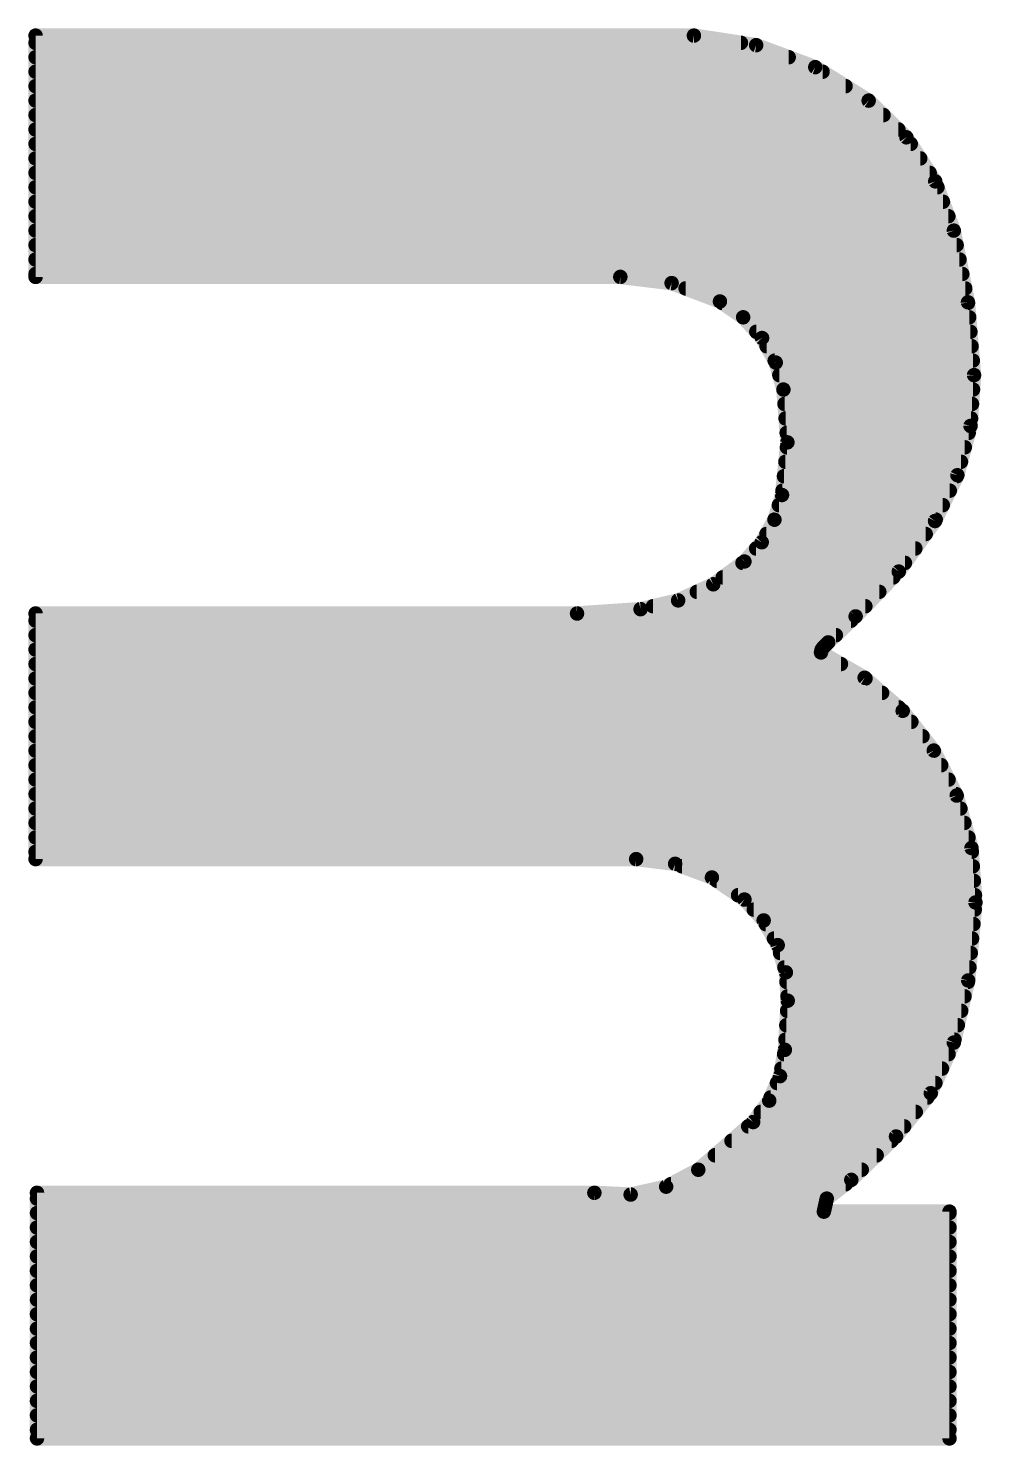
# Model space of a CAD drawing. Extents: x -22 to 85, y -18 to 35.
# Drawn here: x 19.99 to 21.669, y 22.883 to 25.375 of the extents above; entities that cross this region are included whole.
import ezdxf

# ---------------------------------------------------------------- set-up
doc = ezdxf.new("R2010")
doc.units = 0
doc.layers.add('22', color=53, linetype='CONTINUOUS')

msp = doc.modelspace()

# ---------------------------------------------------------------- linework, layer by layer
at = {"layer": '22', "const_width": 0.0127}
for points in [[(20.0025, 25.3683, 1), (20.0025, 25.3556)], [(20.0089, 25.3619, 1), (19.9962, 25.3619)], [(21.1617, 25.3682, 1), (21.1597, 25.3556)], [(21.1607, 25.3556, 1), (21.1607, 25.3683)], [(20.0025, 25.3556, 1), (20.0025, 25.3428)], [(21.2434, 25.3428, 1), (21.2434, 25.3556)], [(21.2725, 25.351, 1), (21.268, 25.3391)], [(21.2693, 25.3388, 1), (21.2712, 25.3513)], [(20.0025, 25.3302, 1), (20.0025, 25.3175)], [(21.3275, 25.3175, 1), (21.3275, 25.3302)], [(21.3775, 25.3118, 1), (21.3708, 25.3011)], [(21.3719, 25.3005, 1), (21.3764, 25.3124)], [(20.0025, 25.3048, 1), (20.0025, 25.292)], [(21.387, 25.292, 1), (21.387, 25.3048)], [(20.0025, 25.2794, 1), (20.0025, 25.2666)], [(21.4275, 25.2666, 1), (21.4275, 25.2794)], [(20.0025, 25.254, 1), (20.0025, 25.2413)], [(21.4725, 25.2522, 1), (21.4637, 25.243)], [(21.4647, 25.2422, 1), (21.4715, 25.253)], [(21.4681, 25.2413, 1), (21.4681, 25.254)], [(20.0025, 25.2286, 1), (20.0025, 25.2158)], [(21.4942, 25.2158, 1), (21.4942, 25.2286)], [(20.0025, 25.2032, 1), (20.0025, 25.1904)], [(21.5204, 25.1904, 1), (21.5204, 25.2032)], [(21.5398, 25.1866, 1), (21.5292, 25.1796)], [(21.5301, 25.1785, 1), (21.5389, 25.1876)], [(20.0025, 25.1778, 1), (20.0025, 25.1651)], [(21.5422, 25.1651, 1), (21.5422, 25.1778)], [(20.0025, 25.1524, 1), (20.0025, 25.1396)], [(21.5588, 25.1396, 1), (21.5588, 25.1524)], [(20.0025, 25.127, 1), (20.0025, 25.1142)], [(21.5754, 25.1142, 1), (21.5754, 25.127)], [(21.5912, 25.1079, 1), (21.5793, 25.1034)], [(20.0025, 25.1016, 1), (20.0025, 25.0889)], [(21.5799, 25.1022, 1), (21.5906, 25.1091)], [(21.5892, 25.0889, 1), (21.5892, 25.1016)], [(20.0025, 25.0762, 1), (20.0025, 25.0634)], [(21.5988, 25.0634, 1), (21.5988, 25.0762)], [(20.0025, 25.0508, 1), (20.0025, 25.038)], [(21.6083, 25.038, 1), (21.6083, 25.0508)], [(20.0025, 25.0254, 1), (20.0025, 25.0127)], [(21.6241, 25.0202, 1), (21.6117, 25.0178)], [(21.612, 25.0168, 1), (21.6238, 25.0212)], [(21.6179, 25.0127, 1), (21.6179, 25.0254)], [(20.0025, 25, 1), (20.0025, 24.9872)], [(21.6229, 24.9872, 1), (21.6229, 25)], [(20.0025, 24.9746, 1), (20.0025, 24.9618)], [(21.6279, 24.9618, 1), (21.6279, 24.9746)], [(20.0025, 24.9492, 1), (20.0025, 24.9365)], [(20.0025, 24.9441, 1), (20.0025, 24.9313)], [(19.9962, 24.9377, 1), (20.0089, 24.9377)], [(21.032, 24.944, 1), (21.0304, 24.9314)], [(21.0312, 24.9313, 1), (21.0312, 24.9441)], [(21.6329, 24.9365, 1), (21.6329, 24.9492)], [(21.1237, 24.9327, 1), (21.1192, 24.9208)], [(21.1207, 24.9204, 1), (21.1222, 24.9331)], [(21.1461, 24.9238, 1), (21.1461, 24.911)], [(21.638, 24.911, 1), (21.638, 24.9238)], [(21.2101, 24.8997, 1), (21.2029, 24.8893)], [(21.2102, 24.8984, 1), (21.2102, 24.8856)], [(21.2042, 24.8886, 1), (21.2088, 24.9004)], [(21.6491, 24.8935, 1), (21.6365, 24.8925)], [(21.6366, 24.8918, 1), (21.649, 24.8942)], [(21.6429, 24.8856, 1), (21.6429, 24.8984)], [(21.2473, 24.873, 1), (21.2473, 24.8603)], [(21.252, 24.8709, 1), (21.2426, 24.8624)], [(21.2437, 24.8614, 1), (21.2509, 24.8719)], [(21.645, 24.8603, 1), (21.645, 24.873)], [(21.2705, 24.8476, 1), (21.2705, 24.8348)], [(21.2861, 24.8333, 1), (21.275, 24.8271)], [(21.6471, 24.8348, 1), (21.6471, 24.8476)], [(21.2759, 24.8259, 1), (21.2853, 24.8345)], [(21.2886, 24.8222, 1), (21.2886, 24.8094)], [(21.6492, 24.8094, 1), (21.6492, 24.8222)], [(21.3028, 24.7968, 1), (21.3028, 24.7841)], [(21.3108, 24.7888, 1), (21.2985, 24.7853)], [(21.2991, 24.784, 1), (21.3102, 24.7902)], [(21.6514, 24.7841, 1), (21.6514, 24.7968)], [(21.311, 24.7714, 1), (21.311, 24.7586)], [(21.6598, 24.7646, 1), (21.6472, 24.7654)], [(21.6472, 24.7645, 1), (21.6598, 24.7655)], [(21.6535, 24.7586, 1), (21.6535, 24.7714)], [(21.3245, 24.7401, 1), (21.3119, 24.7391)], [(21.3182, 24.746, 1), (21.3182, 24.7333)], [(21.3121, 24.7379, 1), (21.3243, 24.7413)], [(21.6518, 24.7333, 1), (21.6518, 24.746)], [(21.3201, 24.7206, 1), (21.3201, 24.7079)], [(21.65, 24.7079, 1), (21.65, 24.7206)], [(21.322, 24.6952, 1), (21.322, 24.6824)], [(21.6483, 24.6824, 1), (21.6483, 24.6952)], [(21.3239, 24.6698, 1), (21.3239, 24.6571)], [(21.641, 24.676, 1), (21.6537, 24.6752)], [(21.6535, 24.674, 1), (21.6412, 24.6772)], [(21.6441, 24.6571, 1), (21.6441, 24.6698)], [(21.3243, 24.6444, 1), (21.3243, 24.6317)], [(21.3315, 24.6461, 1), (21.3188, 24.6474)], [(21.3188, 24.6463, 1), (21.3315, 24.6473)], [(21.6373, 24.6317, 1), (21.6373, 24.6444)], [(21.3217, 24.619, 1), (21.3217, 24.6062)], [(21.6305, 24.6062, 1), (21.6305, 24.619)], [(21.3191, 24.5936, 1), (21.3191, 24.5809)], [(21.6181, 24.5907, 1), (21.6303, 24.5874)], [(21.6299, 24.5862, 1), (21.6185, 24.5918)], [(21.6233, 24.5809, 1), (21.6233, 24.5936)], [(21.3165, 24.5682, 1), (21.3165, 24.5555)], [(21.6109, 24.5555, 1), (21.6109, 24.5682)], [(21.3102, 24.5428, 1), (21.3102, 24.53)], [(21.3094, 24.5548, 1), (21.322, 24.5536)], [(21.3218, 24.5523, 1), (21.3096, 24.5561)], [(21.5985, 24.53, 1), (21.5985, 24.5428)], [(21.2963, 24.5126, 1), (21.3084, 24.5089)], [(21.3025, 24.5174, 1), (21.3025, 24.5047)], [(21.3079, 24.5076, 1), (21.2968, 24.5138)], [(21.5901, 24.5048, 1), (21.5797, 24.5122)], [(21.5861, 24.5047, 1), (21.5861, 24.5174)], [(21.2882, 24.492, 1), (21.2882, 24.4793)], [(21.5685, 24.4793, 1), (21.5685, 24.492)], [(21.5792, 24.5113, 1), (21.5906, 24.5057)], [(21.2702, 24.4666, 1), (21.2702, 24.4538)], [(21.2745, 24.4743, 1), (21.2855, 24.468)], [(21.2847, 24.4669, 1), (21.2753, 24.4754)], [(21.5502, 24.4538, 1), (21.5502, 24.4666)], [(21.2462, 24.4412, 1), (21.2462, 24.4285)], [(21.2449, 24.4415, 1), (21.2543, 24.4331)], [(21.2533, 24.4322, 1), (21.2459, 24.4424)], [(21.532, 24.4285, 1), (21.532, 24.4412)], [(21.2114, 24.4158, 1), (21.2114, 24.4031)], [(21.5113, 24.4031, 1), (21.5113, 24.4158)], [(21.5159, 24.4233, 1), (21.5263, 24.4159)], [(21.5257, 24.4152, 1), (21.5165, 24.424)], [(21.1658, 24.3904, 1), (21.1658, 24.3776)], [(21.191, 24.4024, 1), (21.1985, 24.3921)], [(21.1974, 24.3915, 1), (21.1921, 24.403)], [(21.4868, 24.3776, 1), (21.4868, 24.3904)], [(21.0887, 24.365, 1), (21.0887, 24.3523)], [(21.1303, 24.3747, 1), (21.1356, 24.3632)], [(21.1344, 24.3627, 1), (21.1315, 24.3751)], [(21.4623, 24.3523, 1), (21.4623, 24.365)], [(20.0025, 24.3523, 1), (20.0025, 24.3395)], [(20.0025, 24.3396, 1), (20.0025, 24.3269)], [(20.0089, 24.3459, 1), (19.9962, 24.3459)], [(20.9546, 24.3522, 1), (20.9554, 24.3396)], [(20.955, 24.3395, 1), (20.955, 24.3523)], [(21.0654, 24.3597, 1), (21.0682, 24.3473)], [(21.0672, 24.3472, 1), (21.0664, 24.3598)], [(21.4372, 24.3269, 1), (21.4372, 24.3396)], [(21.4406, 24.3452, 1), (21.4498, 24.3364)], [(21.4496, 24.3362, 1), (21.4408, 24.3454)], [(20.0025, 24.3142, 1), (20.0025, 24.3014)], [(21.4104, 24.3014, 1), (21.4104, 24.3142)], [(20.0025, 24.2888, 1), (20.0025, 24.2761)], [(21.3915, 24.2808, 1), (21.379, 24.2832)], [(21.3834, 24.2905, 1), (21.3924, 24.2815)], [(21.3932, 24.2825, 1), (21.3826, 24.2895)], [(21.3855, 24.2761, 1), (21.3855, 24.2888)], [(21.3926, 24.2997, 1), (21.4014, 24.2905)], [(21.4015, 24.2906, 1), (21.3925, 24.2996)], [(20.0025, 24.2634, 1), (20.0025, 24.2507)], [(21.3875, 24.2828, 1), (21.3811, 24.2718)], [(21.3781, 24.2785, 1), (21.3905, 24.2761)], [(21.38, 24.2856, 1), (21.3905, 24.2785)], [(21.4194, 24.2507, 1), (21.4194, 24.2634)], [(21.4653, 24.2377, 1), (21.4569, 24.2281)], [(21.4579, 24.2274, 1), (21.4643, 24.2384)], [(20.0025, 24.238, 1), (20.0025, 24.2252)], [(21.4626, 24.2252, 1), (21.4626, 24.238)], [(20.0025, 24.2126, 1), (20.0025, 24.1999)], [(21.4918, 24.1999, 1), (21.4918, 24.2126)], [(20.0025, 24.1872, 1), (20.0025, 24.1745)], [(21.5211, 24.1745, 1), (21.5211, 24.1872)], [(21.533, 24.1787, 1), (21.523, 24.1708)], [(21.5239, 24.17, 1), (21.5322, 24.1795)], [(20.0025, 24.1618, 1), (20.0025, 24.149)], [(21.5432, 24.149, 1), (21.5432, 24.1618)], [(20.0025, 24.1364, 1), (20.0025, 24.1237)], [(21.563, 24.1237, 1), (21.563, 24.1364)], [(20.0025, 24.111, 1), (20.0025, 24.0983)], [(21.5883, 24.1078, 1), (21.577, 24.102)], [(21.5777, 24.101, 1), (21.5877, 24.1088)], [(21.5828, 24.0983, 1), (21.5828, 24.111)], [(20.0025, 24.0856, 1), (20.0025, 24.0728)], [(21.5958, 24.0728, 1), (21.5958, 24.0856)], [(20.0025, 24.0602, 1), (20.0025, 24.0475)], [(21.6088, 24.0475, 1), (21.6088, 24.0602)], [(20.0025, 24.0348, 1), (20.0025, 24.0221)], [(21.6291, 24.0276, 1), (21.6169, 24.0242)], [(21.6173, 24.023, 1), (21.6287, 24.0288)], [(21.6217, 24.0221, 1), (21.6217, 24.0348)], [(20.0025, 24.0094, 1), (20.0025, 23.9966)], [(21.6295, 23.9966, 1), (21.6295, 24.0094)], [(20.0025, 23.984, 1), (20.0025, 23.9713)], [(21.6366, 23.9713, 1), (21.6366, 23.984)], [(20.0025, 23.9586, 1), (20.0025, 23.9459)], [(21.6554, 23.934, 1), (21.6427, 23.9331)], [(21.6438, 23.9459, 1), (21.6438, 23.9586)], [(20.0025, 23.9332, 1), (20.0025, 23.9204)], [(20.0025, 23.9205, 1), (20.0025, 23.9078)], [(21.0599, 23.9204, 1), (21.0583, 23.9078)], [(21.0591, 23.9078, 1), (21.0591, 23.9205)], [(21.6429, 23.9319, 1), (21.6552, 23.9353)], [(21.6496, 23.9204, 1), (21.6496, 23.9332)], [(19.9962, 23.9141, 1), (20.0089, 23.9141)], [(21.1299, 23.9118, 1), (21.1255, 23.8999)], [(21.1269, 23.8996, 1), (21.1284, 23.9122)], [(21.1397, 23.9078, 1), (21.1397, 23.8951)], [(21.6514, 23.8951, 1), (21.6514, 23.9078)], [(21.196, 23.887, 1), (21.1888, 23.8765)], [(21.1902, 23.8758, 1), (21.1946, 23.8877)], [(21.2009, 23.8824, 1), (21.2009, 23.8697)], [(21.6532, 23.8697, 1), (21.6532, 23.8824)], [(21.2384, 23.857, 1), (21.2384, 23.8442)], [(21.2543, 23.8473, 1), (21.2449, 23.8387)], [(21.246, 23.8377, 1), (21.2532, 23.8483)], [(21.6623, 23.8373, 1), (21.6497, 23.8385)], [(21.6551, 23.8442, 1), (21.6551, 23.857)], [(21.266, 23.8316, 1), (21.266, 23.8189)], [(21.6497, 23.8374, 1), (21.6623, 23.8384)], [(21.6548, 23.8189, 1), (21.6548, 23.8316)], [(21.2889, 23.8094, 1), (21.2779, 23.8031)], [(21.2787, 23.8019, 1), (21.2881, 23.8105)], [(21.2871, 23.8062, 1), (21.2871, 23.7934)], [(21.6525, 23.7934, 1), (21.6525, 23.8062)], [(21.3015, 23.7808, 1), (21.3015, 23.768)], [(21.3142, 23.7647, 1), (21.302, 23.761)], [(21.3026, 23.7597, 1), (21.3136, 23.766)], [(21.6501, 23.768, 1), (21.6501, 23.7808)], [(21.3123, 23.7554, 1), (21.3123, 23.7427)], [(21.6478, 23.7427, 1), (21.6478, 23.7554)], [(21.3199, 23.73, 1), (21.3199, 23.7172)], [(21.3288, 23.7154, 1), (21.3162, 23.7146)], [(21.3164, 23.7132, 1), (21.3286, 23.7169)], [(21.6454, 23.7172, 1), (21.6454, 23.73)], [(21.3236, 23.7046, 1), (21.3236, 23.6918)], [(21.637, 23.7013, 1), (21.6496, 23.7001)], [(21.6495, 23.6993, 1), (21.6371, 23.7021)], [(21.6427, 23.6918, 1), (21.6427, 23.7046)], [(21.3253, 23.6792, 1), (21.3253, 23.6665)], [(21.3321, 23.6648, 1), (21.3195, 23.6656)], [(21.3195, 23.6648, 1), (21.3321, 23.6656)], [(21.6368, 23.6665, 1), (21.6368, 23.6792)], [(21.3248, 23.6538, 1), (21.3248, 23.641)], [(21.6309, 23.641, 1), (21.6309, 23.6538)], [(21.3233, 23.6284, 1), (21.3233, 23.6156)], [(21.625, 23.6156, 1), (21.625, 23.6284)], [(21.3218, 23.603, 1), (21.3218, 23.5903)], [(21.6117, 23.5929, 1), (21.6241, 23.5901)], [(21.6237, 23.5889, 1), (21.6121, 23.5941)], [(21.6191, 23.5903, 1), (21.6191, 23.603)], [(21.3194, 23.5776, 1), (21.3194, 23.5648)], [(21.3145, 23.5792, 1), (21.3271, 23.5784)], [(21.327, 23.5776, 1), (21.3146, 23.58)], [(21.6087, 23.5648, 1), (21.6087, 23.5776)], [(21.3146, 23.5522, 1), (21.3146, 23.5394)], [(21.5971, 23.5394, 1), (21.5971, 23.5522)], [(21.3068, 23.5268, 1), (21.3068, 23.5141)], [(21.3059, 23.5337, 1), (21.3184, 23.5314)], [(21.318, 23.53, 1), (21.3063, 23.5351)], [(21.5856, 23.5141, 1), (21.5856, 23.5268)], [(21.2874, 23.492, 1), (21.299, 23.4869)], [(21.2983, 23.4856, 1), (21.2881, 23.4933)], [(21.2956, 23.5014, 1), (21.2956, 23.4886)], [(21.5717, 23.5052, 1), (21.5832, 23.4999)], [(21.5714, 23.4886, 1), (21.5714, 23.5014)], [(21.5824, 23.4986, 1), (21.5725, 23.5065)], [(21.2783, 23.476, 1), (21.2783, 23.4632)], [(21.551, 23.4632, 1), (21.551, 23.476)], [(21.2562, 23.4506, 1), (21.2562, 23.4379)], [(21.2598, 23.4556, 1), (21.27, 23.448)], [(21.2691, 23.447, 1), (21.2607, 23.4566)], [(21.5306, 23.4379, 1), (21.5306, 23.4506)], [(21.2269, 23.4252, 1), (21.2269, 23.4124)], [(21.5084, 23.4124, 1), (21.5084, 23.4252)], [(21.5113, 23.4304, 1), (21.5213, 23.4224)], [(21.5207, 23.4218, 1), (21.5119, 23.431)], [(21.1976, 23.3998, 1), (21.1976, 23.387)], [(21.4822, 23.387, 1), (21.4822, 23.3998)], [(21.1684, 23.3744, 1), (21.1684, 23.3617)], [(21.1642, 23.3728, 1), (21.1726, 23.3632)], [(21.1714, 23.3624, 1), (21.1654, 23.3736)], [(21.456, 23.3617, 1), (21.456, 23.3744)], [(21.1089, 23.3438, 1), (21.1148, 23.3326)], [(21.1132, 23.332, 1), (21.1104, 23.3444)], [(21.1202, 23.349, 1), (21.1202, 23.3362)], [(21.4276, 23.3362, 1), (21.4276, 23.349)], [(21.4332, 23.3548, 1), (21.442, 23.3456)], [(21.4415, 23.3452, 1), (21.4337, 23.3552)], [(20.005, 23.3338, 1), (20.005, 23.321)], [(20.005, 23.3236, 1), (20.005, 23.3108)], [(20.0114, 23.3274, 1), (19.9987, 23.3274)], [(20.9858, 23.3337, 1), (20.9852, 23.3211)], [(20.9855, 23.321, 1), (20.9855, 23.3338)], [(21.048, 23.3305, 1), (21.0508, 23.3181)], [(21.0491, 23.318, 1), (21.0497, 23.3307)], [(21.3905, 23.3222, 1), (21.3983, 23.3122)], [(21.4006, 23.3158, 1), (21.3882, 23.3186)], [(21.3944, 23.3108, 1), (21.3944, 23.3236)], [(20.005, 23.2982, 1), (20.005, 23.2855)], [(21.3893, 23.3007, 1), (21.3893, 23.2879)], [(21.3831, 23.2957, 1), (21.3955, 23.2929)], [(21.6167, 23.2943, 1), (21.604, 23.2943)], [(21.6103, 23.2879, 1), (21.6103, 23.3007)], [(21.6103, 23.2855, 1), (21.6103, 23.2982)], [(20.005, 23.2728, 1), (20.005, 23.26)], [(21.6103, 23.26, 1), (21.6103, 23.2728)], [(20.005, 23.2474, 1), (20.005, 23.2346)], [(21.6103, 23.2346, 1), (21.6103, 23.2474)], [(20.005, 23.222, 1), (20.005, 23.2093)], [(21.6103, 23.2093, 1), (21.6103, 23.222)], [(20.005, 23.1966, 1), (20.005, 23.1838)], [(21.6103, 23.1838, 1), (21.6103, 23.1966)], [(20.005, 23.1712, 1), (20.005, 23.1584)], [(21.6103, 23.1584, 1), (21.6103, 23.1712)], [(20.005, 23.1458, 1), (20.005, 23.1331)], [(21.6103, 23.1331, 1), (21.6103, 23.1458)], [(20.005, 23.1204, 1), (20.005, 23.1076)], [(21.6103, 23.1076, 1), (21.6103, 23.1204)], [(20.005, 23.095, 1), (20.005, 23.0822)], [(21.6103, 23.0822, 1), (21.6103, 23.095)], [(20.005, 23.0696, 1), (20.005, 23.0569)], [(21.6103, 23.0569, 1), (21.6103, 23.0696)], [(20.005, 23.0442, 1), (20.005, 23.0314)], [(21.6103, 23.0314, 1), (21.6103, 23.0442)], [(20.005, 23.0188, 1), (20.005, 23.006)], [(21.6103, 23.006, 1), (21.6103, 23.0188)], [(20.005, 22.9934, 1), (20.005, 22.9807)], [(21.6103, 22.9807, 1), (21.6103, 22.9934)], [(20.005, 22.968, 1), (20.005, 22.9552)], [(21.6103, 22.9552, 1), (21.6103, 22.968)], [(20.005, 22.9426, 1), (20.005, 22.9298)], [(21.6103, 22.9298, 1), (21.6103, 22.9426)], [(20.005, 22.9172, 1), (20.005, 22.9045)], [(20.005, 22.902, 1), (20.005, 22.8893)], [(19.9987, 22.8956, 1), (20.0114, 22.8956)], [(21.604, 22.8956, 1), (21.6167, 22.8956)], [(21.6103, 22.9045, 1), (21.6103, 22.9172)], [(21.6103, 22.8893, 1), (21.6103, 22.902)]]:
    msp.add_lwpolyline(points, format="xyb", dxfattribs=at)
at = {"layer": '22', "const_width": 0.0254}
for points in [[(21.1607, 25.3619), (20.0025, 25.3619)], [(20.0025, 25.3619), (20.0025, 24.9377)], [(21.2703, 25.3451), (21.1607, 25.3619)], [(20.0025, 25.3492), (21.2434, 25.3492)], [(21.3742, 25.3064), (21.2703, 25.3451)], [(20.0025, 25.3238), (21.3275, 25.3238)], [(21.4681, 25.2476), (21.3742, 25.3064)], [(20.0025, 25.2984), (21.387, 25.2984)], [(20.0025, 25.273), (21.4275, 25.273)], [(20.0025, 25.2476), (21.4681, 25.2476)], [(21.5345, 25.1831), (21.4681, 25.2476)], [(20.0025, 25.2222), (21.4942, 25.2222)], [(20.0025, 25.1968), (21.5204, 25.1968)], [(21.5852, 25.1056), (21.5345, 25.1831)], [(20.0025, 25.1714), (21.5422, 25.1714)], [(20.0025, 25.146), (21.5588, 25.146)], [(20.0025, 25.1206), (21.5754, 25.1206)], [(21.6179, 25.019), (21.5852, 25.1056)], [(20.0025, 25.0952), (21.5892, 25.0952)], [(20.0025, 25.0698), (21.5988, 25.0698)], [(20.0025, 25.0444), (21.6083, 25.0444)], [(20.0025, 25.019), (21.6179, 25.019)], [(21.6428, 24.893), (21.6179, 25.019)], [(20.0025, 24.9936), (21.6229, 24.9936)], [(20.0025, 24.9682), (21.6279, 24.9682)], [(20.0025, 24.9428), (21.6329, 24.9428)], [(20.0025, 24.9377), (21.0312, 24.9377)], [(21.0312, 24.9377), (21.1215, 24.9267)], [(21.1215, 24.9267), (21.2065, 24.8945)], [(21.1461, 24.9174), (21.638, 24.9174)], [(21.2065, 24.8945), (21.2473, 24.8667)], [(21.2102, 24.892), (21.6429, 24.892)], [(21.6535, 24.765), (21.6428, 24.893)], [(21.2473, 24.8667), (21.2806, 24.8302)], [(21.2473, 24.8666), (21.645, 24.8666)], [(21.2705, 24.8412), (21.6471, 24.8412)], [(21.2806, 24.8302), (21.3047, 24.7871)], [(21.2886, 24.8158), (21.6492, 24.8158)], [(21.3028, 24.7904), (21.6514, 24.7904)], [(21.3047, 24.7871), (21.3182, 24.7396)], [(21.311, 24.765), (21.6535, 24.765)], [(21.6474, 24.6756), (21.6535, 24.765)], [(21.3182, 24.7396), (21.3252, 24.6468)], [(21.3182, 24.7396), (21.6518, 24.7396)], [(21.3201, 24.7142), (21.65, 24.7142)], [(21.322, 24.6888), (21.6483, 24.6888)], [(21.3239, 24.6634), (21.6441, 24.6634)], [(21.6242, 24.589), (21.6474, 24.6756)], [(21.3252, 24.6468), (21.3157, 24.5542)], [(21.3243, 24.638), (21.6373, 24.638)], [(21.3217, 24.6126), (21.6305, 24.6126)], [(21.3191, 24.5872), (21.6233, 24.5872)], [(21.5849, 24.5085), (21.6242, 24.589)], [(21.3165, 24.5618), (21.6109, 24.5618)], [(21.3157, 24.5542), (21.3024, 24.5107)], [(21.3102, 24.5364), (21.5985, 24.5364)], [(21.3024, 24.5107), (21.28, 24.4711)], [(21.3025, 24.511), (21.5861, 24.511)], [(21.5211, 24.4196), (21.5849, 24.5085)], [(21.2882, 24.4856), (21.5685, 24.4856)], [(21.28, 24.4711), (21.2496, 24.4373)], [(21.2702, 24.4602), (21.5502, 24.4602)], [(21.2496, 24.4373), (21.1947, 24.3972)], [(21.2462, 24.4348), (21.532, 24.4348)], [(21.2114, 24.4094), (21.5113, 24.4094)], [(21.4452, 24.3408), (21.5211, 24.4196)], [(21.1947, 24.3972), (21.133, 24.3689)], [(21.1658, 24.384), (21.4868, 24.384)], [(21.133, 24.3689), (21.0668, 24.3535)], [(21.0887, 24.3586), (21.4623, 24.3586)], [(20.955, 24.3459), (20.0025, 24.3459)], [(20.0025, 24.3459), (20.0025, 23.9141)], [(20.0025, 24.3332), (21.4372, 24.3332)], [(21.0668, 24.3535), (20.955, 24.3459)], [(21.397, 24.2951), (21.4452, 24.3408)], [(20.0025, 24.3078), (21.4104, 24.3078)], [(20.0025, 24.2824), (21.3855, 24.2824)], [(21.3843, 24.2773), (21.3852, 24.282)], [(21.3852, 24.282), (21.3879, 24.286)], [(21.3879, 24.286), (21.397, 24.2951)], [(20.0025, 24.257), (21.4194, 24.257)], [(21.4611, 24.2329), (21.3843, 24.2773)], [(21.528, 24.1747), (21.4611, 24.2329)], [(20.0025, 24.2316), (21.4626, 24.2316)], [(20.0025, 24.2062), (21.4918, 24.2062)], [(20.0025, 24.1808), (21.5211, 24.1808)], [(21.5827, 24.1049), (21.528, 24.1747)], [(20.0025, 24.1554), (21.5432, 24.1554)], [(20.0025, 24.13), (21.563, 24.13)], [(20.0025, 24.1046), (21.5828, 24.1046)], [(21.623, 24.0259), (21.5827, 24.1049)], [(20.0025, 24.0792), (21.5958, 24.0792)], [(20.0025, 24.0538), (21.6088, 24.0538)], [(20.0025, 24.0284), (21.6217, 24.0284)], [(21.6491, 23.9336), (21.623, 24.0259)], [(20.0025, 24.003), (21.6295, 24.003)], [(20.0025, 23.9776), (21.6366, 23.9776)], [(20.0025, 23.9522), (21.6438, 23.9522)], [(21.656, 23.8379), (21.6491, 23.9336)], [(20.0025, 23.9268), (21.6496, 23.9268)], [(20.0025, 23.9141), (21.0591, 23.9141)], [(21.0591, 23.9141), (21.1277, 23.9059)], [(21.1277, 23.9059), (21.1924, 23.8817)], [(21.1397, 23.9014), (21.6514, 23.9014)], [(21.1924, 23.8817), (21.2496, 23.843)], [(21.2009, 23.876), (21.6532, 23.876)], [(21.2384, 23.8506), (21.6551, 23.8506)], [(21.2496, 23.843), (21.2834, 23.8062)], [(21.6433, 23.7007), (21.656, 23.8379)], [(21.266, 23.8252), (21.6548, 23.8252)], [(21.2834, 23.8062), (21.3081, 23.7629)], [(21.2871, 23.7998), (21.6525, 23.7998)], [(21.3015, 23.7744), (21.6501, 23.7744)], [(21.3081, 23.7629), (21.3225, 23.715)], [(21.3123, 23.749), (21.6478, 23.749)], [(21.3199, 23.7236), (21.6454, 23.7236)], [(21.3225, 23.715), (21.3258, 23.6652)], [(21.3236, 23.6982), (21.6427, 23.6982)], [(21.6179, 23.5915), (21.6433, 23.7007)], [(21.3258, 23.6652), (21.3208, 23.5788)], [(21.3253, 23.6728), (21.6368, 23.6728)], [(21.3248, 23.6474), (21.6309, 23.6474)], [(21.3233, 23.622), (21.625, 23.622)], [(21.3218, 23.5966), (21.6191, 23.5966)], [(21.5775, 23.5026), (21.6179, 23.5915)], [(21.3208, 23.5788), (21.3121, 23.5325)], [(21.3194, 23.5712), (21.6087, 23.5712)], [(21.3146, 23.5458), (21.5971, 23.5458)], [(21.3121, 23.5325), (21.2932, 23.4894)], [(21.3068, 23.5204), (21.5856, 23.5204)], [(21.2932, 23.4894), (21.2649, 23.4518)], [(21.2956, 23.495), (21.5714, 23.495)], [(21.5163, 23.4264), (21.5775, 23.5026)], [(21.2783, 23.4696), (21.551, 23.4696)], [(21.2649, 23.4518), (21.1684, 23.368)], [(21.2562, 23.4442), (21.5306, 23.4442)], [(21.2269, 23.4188), (21.5084, 23.4188)], [(21.4376, 23.3502), (21.5163, 23.4264)], [(21.1976, 23.3934), (21.4822, 23.3934)], [(21.1684, 23.368), (21.1118, 23.3382)], [(21.1684, 23.368), (21.456, 23.368)], [(21.1118, 23.3382), (21.0494, 23.3243)], [(21.1202, 23.3426), (21.4276, 23.3426)], [(21.3944, 23.3172), (21.4376, 23.3502)], [(20.9855, 23.3274), (20.005, 23.3274)], [(20.005, 23.3274), (20.005, 22.8956)], [(20.005, 23.3172), (21.3944, 23.3172)], [(21.0494, 23.3243), (20.9855, 23.3274)], [(21.3893, 23.2943), (21.3944, 23.3172)], [(20.005, 23.2918), (21.6103, 23.2918)], [(21.6103, 23.2943), (21.3893, 23.2943)], [(21.6103, 22.8956), (21.6103, 23.2943)], [(20.005, 23.2664), (21.6103, 23.2664)], [(20.005, 23.241), (21.6103, 23.241)], [(20.005, 23.2156), (21.6103, 23.2156)], [(20.005, 23.1902), (21.6103, 23.1902)], [(20.005, 23.1648), (21.6103, 23.1648)], [(20.005, 23.1394), (21.6103, 23.1394)], [(20.005, 23.114), (21.6103, 23.114)], [(20.005, 23.0886), (21.6103, 23.0886)], [(20.005, 23.0632), (21.6103, 23.0632)], [(20.005, 23.0378), (21.6103, 23.0378)], [(20.005, 23.0124), (21.6103, 23.0124)], [(20.005, 22.987), (21.6103, 22.987)], [(20.005, 22.9616), (21.6103, 22.9616)], [(20.005, 22.9362), (21.6103, 22.9362)], [(20.005, 22.9108), (21.6103, 22.9108)], [(20.005, 22.8956), (21.6103, 22.8956)]]:
    msp.add_lwpolyline(points, dxfattribs=at)

doc.saveas('drawing.dxf')
